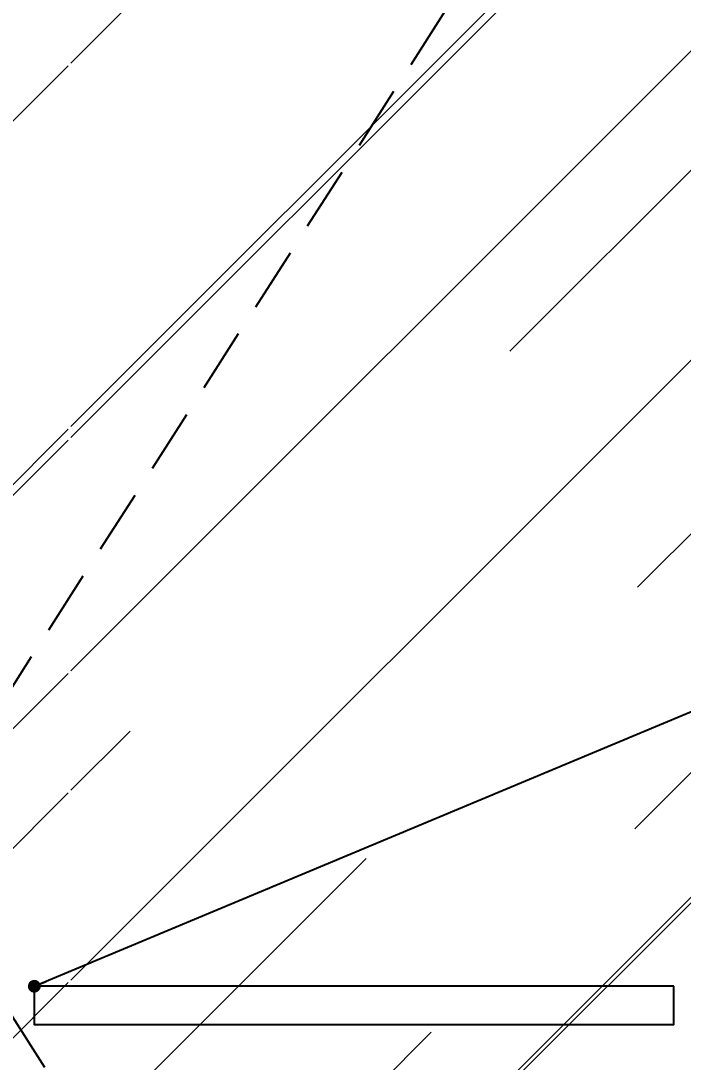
# Model space of a CAD drawing. Header units: inches. Extents: x 258415 to 640093, y 441672 to 945769.
# Drawn here: x 320039 to 320557, y 460679 to 461494 of the extents above; entities that cross this region are included whole.
import ezdxf

# ---------------------------------------------------------------- set-up
doc = ezdxf.new("R2010")
doc.units = ezdxf.units.IN
doc.header["$MEASUREMENT"] = 0
doc.linetypes.add('HIDDEN', pattern=[0.375, 0.25, -0.125])
for name, color, linetype in [('8', 8, 'Continuous'), ('CQ text label', 3, 'Continuous'), ('CQ_callout', 34, 'Continuous'), ('DETAIL', 1, 'Continuous'), ('DIM', 251, 'Continuous')]:
    doc.layers.add(name, color=color, linetype=linetype)
doc.layers.add('CQ Glass Door', color=4, linetype='Continuous', lineweight=0)
doc.styles.get("Standard").update_dxf_attribs({"font": 'arial.ttf'})
doc.dimstyles.new('CQ Anno', dxfattribs={"dimscale": 40, "dimtxt": 2.2, "dimasz": 0.75, "dimexe": 1, "dimexo": 0.5, "dimgap": 0.5, "dimtad": 1, "dimrnd": 1, "dimdsep": 46, "dimtxsty": 'Standard', "dimblk": 'x-04-bw-gf-dim-50$0$DIM12', "dimcen": 0.0025, "dimdle": 0.5, "dimclrd": 8, "dimclre": 8, "dimclrt": 2, "dimazin": 2, "dimtfac": 1, "dimtix": 1, "dimtmove": 1, "dimatfit": 0, "dimfxl": 50, "dimtolj": 1, "dimtzin": 0, "dimlwd": -1, "dimarcsym": 1})
doc.dimstyles.get("Standard").update_dxf_attribs({"dimtxt": 0.18, "dimasz": 0.18, "dimexe": 0.18, "dimexo": 0.0625, "dimgap": 0.09, "dimtad": 0, "dimtih": 1, "dimtoh": 1, "dimdec": 4, "dimzin": 0, "dimdsep": 46, "dimtxsty": 'Standard', "dimcen": 0.09, "dimadec": 0, "dimazin": 0, "dimtfac": 1, "dimtdec": 4, "dimtofl": 0, "dimtmove": 0, "dimatfit": 3, "dimfxl": 1, "dimtolj": 1, "dimtzin": 0, "dimarcsym": 0})

# ---------------------------------------------------------------- blocks, each defined once
blk = doc.blocks.new('FF-12 ELEVATION GLASS DOOR')
at = {"layer": 'CQ Glass Door', "lineweight": 0}
h = blk.add_hatch(dxfattribs=at)
h.set_pattern_fill('AR-RROOF', color=134, scale=300, angle=45)
h.set_pattern_definition([(45, (99007.84, -30582.87), (254.55844, 678.82251), [4500, -600, 1500, -300]), (45, (99183.9, -30194.66), (-494.26764, 70.00357), [900, -99, 1800, -225]), (45, (98933.6, -30296.49), (960.958116, 1245.21504), [2400, -420, 1200, -300])])
h.paths.add_polyline_path([(320076.46, 452520.68), (319656.13, 452520.68), (319656.13, 450320.66), (320076.46, 450320.66)])
h.paths.add_polyline_path([(320784.46, 452520.68), (320078.46, 452520.68), (320078.46, 450322.66), (320784.46, 450322.66)])
h.paths.add_polyline_path([(320786.46, 452520.68), (320876.13, 452520.68), (320876.13, 450320.66), (320786.46, 450320.66)])
at = {"layer": '8', "linetype": 'HIDDEN', "ltscale": 200, "elevation": 0}
blk.add_lwpolyline([(320654.4, 452520.26), (319949.9, 451420.67), (320654.4, 450322.66)], dxfattribs=at)
at = {"layer": 'DETAIL', "elevation": 0}
blk.add_lwpolyline([(320549.9, 451315.51), (320049.9, 451315.51), (320049.9, 451285.51), (320549.9, 451285.51), (320549.9, 451315.51)], dxfattribs=at)
blk = doc.blocks.new('x-04-bw-gf-dim-50$0$DIM12')
blk.add_line((0, -1), (0, 1))
at = {"color": 8}
blk.add_line((-1, 0), (1, 0), dxfattribs=at)
blk.add_circle((0, 0), 0.5)
blk = doc.blocks.new('*D357')
at = {"layer": 'Defpoints', "color": 0, "transparency": 16777216}
for p in [(320017.37, 461943.83), (320078.4, 461943.83), (320313.33, 459723.85, 0)]:
    blk.add_point(p, dxfattribs=at)
at = {"layer": 'DIM', "color": 8, "lineweight": -2, "transparency": 16777216}
for p, q in [((320068.4, 461943.83), (319997.37, 461943.83)), ((320303.33, 459723.85), (319997.37, 459723.85))]:
    blk.add_line(p, q, dxfattribs=at)
at = {"layer": 'DIM', "color": 8, "transparency": 16777216}
blk.add_line((320017.37, 459738.85), (320017.37, 461928.83), dxfattribs=at)
at = {"layer": 'DIM', "color": 8, "transparency": 16777216, "xscale": 15, "yscale": 15, "zscale": 15}
for p, rotation in [((320017.37, 461943.83), 90), ((320017.37, 459723.85), 270)]:
    blk.add_blockref('x-04-bw-gf-dim-50$0$DIM12', p, dxfattribs=dict(at, rotation=rotation))
at = {"layer": 'DIM', "color": 2, "transparency": 16777216, "insert": (319984.9, 460833.84), "char_height": 44, "attachment_point": 5, "rotation": 90}
blk.add_mtext('\\A1;2220', dxfattribs=at)

msp = doc.modelspace()

# ---------------------------------------------------------------- block references
at = {"layer": 'CQ text label'}
msp.add_blockref('FF-12 ELEVATION GLASS DOOR', (-0.452, 9423.153, 0), dxfattribs=at)

# ---------------------------------------------------------------- dimensions: what is measured, and where the dimension line sits
at = {"layer": 'DIM', "color": 8}
dim = msp.add_linear_dim(base=(320017.368, 461943.832), p1=(320313.334, 459723.855, 0), p2=(320078.404, 461943.832), angle=270, dimstyle='CQ Anno', override={"dimscale": 20}, dxfattribs=at)
dim.commit()
dim.dimension.update_dxf_attribs({"geometry": '*D357', "text_midpoint": (319984.903, 460833.844)})

# ---------------------------------------------------------------- leaders
at = {"layer": 'CQ_callout'}
msp.add_leader([(320049.45, 460738.665, 0), (321672.985, 461418.187, 0), (321874.388, 461418.187, 0)], dimstyle='Standard', override={"dimasz": 10, "dimldrblk": 'Dot', "dimfxl": 0.1, "dimarcsym": 2}, dxfattribs=at)

doc.saveas('drawing.dxf')
